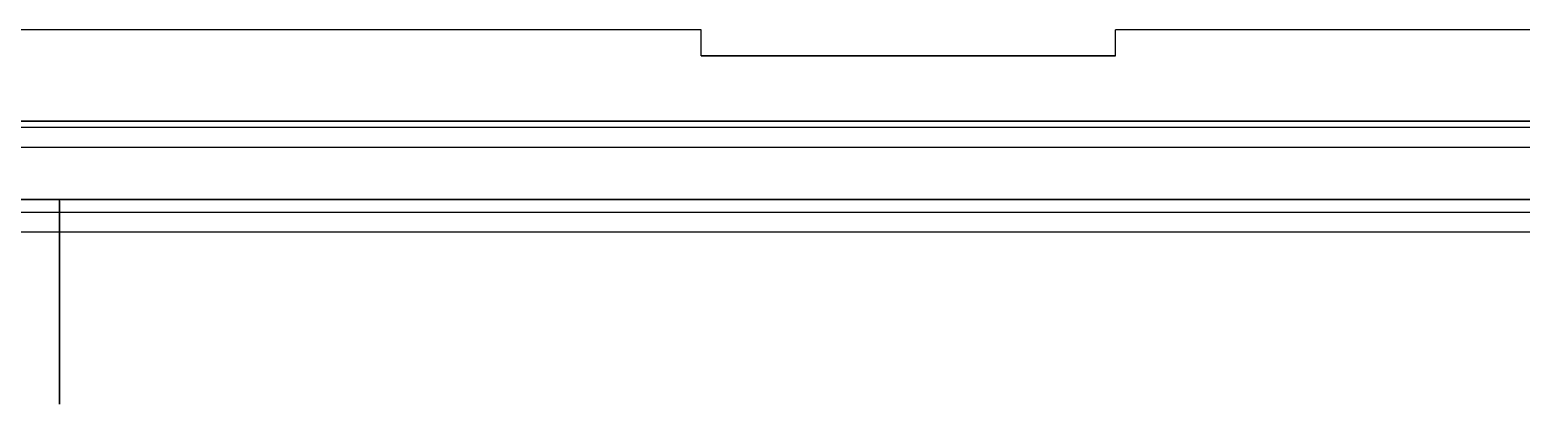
# Model space of a CAD drawing. Header units: millimetres. Extents: x -228 to 213, y -31 to 12.
# Drawn here: x -198.97 to -169.9, y 4.95 to 12.24 of the extents above; entities that cross this region are included whole.
import ezdxf

# ---------------------------------------------------------------- set-up
doc = ezdxf.new("R2010")
doc.units = ezdxf.units.MM
doc.layers.add('Feature', color=7, linetype='CONTINUOUS')

msp = doc.modelspace()

# ---------------------------------------------------------------- linework, layer by layer
at = {"layer": 'Feature'}
for p, q in [((-185.884, 12.2371, -66.6), (-222.384, 12.2371, -66.6)), ((-185.884, 12.2371, 136.6), (-222.384, 12.2371, 136.6)), ((-185.884, 12.2371, 136.6), (-222.384, 12.2371, 136.6)), ((-185.884, 12.2371, -66.6), (-222.384, 12.2371, -66.6)), ((-185.884, 12.2371, 136.6), (-185.884, 12.2371, -66.6)), ((-185.884, 11.7291, 136.6), (-185.884, 12.2371, 136.6)), ((-185.884, 11.7291, -66.6), (-185.884, 12.2371, -66.6)), ((-185.884, 12.2371, 136.6), (-185.884, 12.2371, -66.6)), ((-185.884, 11.7291, 136.6), (-185.884, 12.2371, 136.6)), ((-185.884, 11.7291, -66.6), (-185.884, 12.2371, -66.6)), ((-177.807, 12.2371, -66.6), (-177.807, 12.2371, 136.6)), ((163.314, 12.2371, 136.6), (-177.807, 12.2371, 136.6)), ((163.314, 12.2371, -66.6), (-177.807, 12.2371, -66.6)), ((-177.807, 11.7291, 136.6), (-177.807, 12.2371, 136.6)), ((163.314, 12.2371, 136.6), (-177.807, 12.2371, 136.6)), ((-177.807, 11.7291, -66.6), (-177.807, 12.2371, -66.6)), ((163.314, 12.2371, -66.6), (-177.807, 12.2371, -66.6)), ((-177.807, 12.2371, -66.6), (-177.807, 12.2371, 136.6)), ((-177.807, 11.7291, -66.6), (-177.807, 12.2371, -66.6)), ((-177.807, 11.7291, 136.6), (-177.807, 12.2371, 136.6)), ((-177.807, 11.7291, 136.6), (-185.884, 11.7291, 136.6)), ((-185.884, 11.7291, -66.6), (-177.807, 11.7291, -66.6)), ((-185.884, 11.7291, 136.6), (-185.884, 11.7291, -66.6)), ((-185.884, 11.7291, -66.6), (-177.807, 11.7291, -66.6)), ((-185.884, 11.7291, 136.6), (-185.884, 11.7291, -66.6)), ((-177.807, 11.7291, 136.6), (-185.884, 11.7291, 136.6)), ((-177.807, 11.7291, -66.6), (-177.807, 11.7291, 136.6)), ((-177.807, 11.7291, -66.6), (-177.807, 11.7291, 136.6)), ((-220.81, 10.4591, -65.076), (206.317, 10.4591, -65.076)), ((206.317, 10.4591, -62.536), (-220.81, 10.4591, -62.536)), ((206.317, 10.4591, -62.536), (-220.81, 10.4591, -62.536)), ((-220.81, 10.4591, -65.076), (206.317, 10.4591, -65.076)), ((-220.81, 10.4591, 132.536), (206.317, 10.4591, 132.536)), ((206.317, 10.4591, 135.076), (-220.81, 10.4591, 135.076)), ((-220.81, 10.4591, 132.536), (206.317, 10.4591, 132.536)), ((206.317, 10.4591, 135.076), (-220.81, 10.4591, 135.076)), ((203.954, 10.3321, 135.076), (-218.448, 10.3321, 135.076)), ((203.954, 10.3321, 135.076), (-218.448, 10.3321, 135.076)), ((203.954, 10.3321, 132.688), (-218.448, 10.3321, 132.688)), ((203.954, 10.3321, 132.688), (-218.448, 10.3321, 132.688)), ((-218.448, 9.95109, -65.076), (203.954, 9.95109, -65.076)), ((-218.448, 9.95109, -65.076), (203.954, 9.95109, -65.076)), ((-218.448, 9.95109, -62.6884), (203.954, 9.95109, -62.6884)), ((-218.448, 9.95109, -62.6884), (203.954, 9.95109, -62.6884)), ((204.716, 8.93509, 132.536), (-219.21, 8.93509, 132.536)), ((-219.21, 8.93509, -62.536), (204.716, 8.93509, -62.536)), ((204.716, 8.93509, -65.076), (-219.21, 8.93509, -65.076)), ((-219.21, 8.93509, -66.6), (204.716, 8.93509, -66.6)), ((-219.21, 8.93509, 136.6), (204.716, 8.93509, 136.6)), ((-219.21, 8.93509, -66.6), (204.716, 8.93509, -66.6)), ((-219.21, 8.93509, 135.076), (204.716, 8.93509, 135.076)), ((-219.21, 8.93509, 136.6), (204.716, 8.93509, 136.6)), ((204.716, 8.93509, -65.076), (-219.21, 8.93509, -65.076)), ((-219.21, 8.93509, -62.536), (204.716, 8.93509, -62.536)), ((204.716, 8.93509, 132.536), (-219.21, 8.93509, 132.536)), ((-219.21, 8.93509, 135.076), (204.716, 8.93509, 135.076)), ((-198.394, 4.94729, -25.4453), (-198.394, 8.93509, -25.0964)), ((-198.394, 4.94729, -31.9865), (-198.394, 8.93509, -32.3354)), ((-198.394, 4.94729, 101.987), (-198.394, 8.93509, 102.335)), ((-198.394, 4.94729, 95.4453), (-198.394, 8.93509, 95.0964)), ((-198.394, 4.94729, 101.987), (-198.394, 8.93509, 102.335)), ((-198.394, 4.94729, 95.4453), (-198.394, 8.93509, 95.0964)), ((-198.394, 4.94729, -25.4453), (-198.394, 8.93509, -25.0964)), ((-198.394, 4.94729, -31.9865), (-198.394, 8.93509, -32.3354)), ((-198.394, 8.90969, -29.7954), (-198.394, 4.94729, -29.7954)), ((-198.394, 8.90969, -27.6364), (-198.394, 4.94729, -27.6364)), ((-198.394, 8.90969, 97.6364), (-198.394, 4.94729, 97.6364)), ((-198.394, 8.90969, 99.7954), (-198.394, 4.94729, 99.7954)), ((-198.394, 8.90969, 97.6364), (-198.394, 4.94729, 97.6364)), ((-198.394, 8.90969, 99.7954), (-198.394, 4.94729, 99.7954)), ((-198.394, 8.90969, -29.7954), (-198.394, 4.94729, -29.7954)), ((-198.394, 8.90969, -27.6364), (-198.394, 4.94729, -27.6364)), ((203.573, 8.68109, 135.076), (-218.067, 8.68109, 135.076)), ((203.573, 8.68109, 135.076), (-218.067, 8.68109, 135.076)), ((203.573, 8.68109, 136.346), (-218.067, 8.68109, 136.346)), ((203.573, 8.68109, 136.346), (-218.067, 8.68109, 136.346)), ((-218.067, 8.30009, -65.076), (203.573, 8.30009, -65.076)), ((-218.067, 8.30009, -65.076), (203.573, 8.30009, -65.076)), ((-218.067, 8.30009, -66.346), (203.573, 8.30009, -66.346)), ((-218.067, 8.30009, -66.346), (203.573, 8.30009, -66.346))]:
    msp.add_line(p, q, dxfattribs=at)
for centre in [(-198.394, 8.93509, -28.7159), (-198.394, 8.93509, 98.7159), (-198.394, 8.93509, 98.7159), (-198.394, 8.93509, 98.7159), (-198.394, 8.93509, -28.7159), (-198.394, 8.93509, -28.7159), (-198.394, 8.93509, 98.7159), (-198.394, 8.93509, -28.7159), (-198.394, 8.90969, -28.7159), (-198.394, 8.90969, 98.7159), (-198.394, 8.90969, 98.7159), (-198.394, 8.90969, 98.7159), (-198.394, 8.90969, 98.7159), (-198.394, 8.90969, -28.7159), (-198.394, 8.90969, -28.7159), (-198.394, 8.90969, -28.7159), (-198.394, 4.94729, -28.7159), (-198.394, 4.94729, 98.7159), (-198.394, 4.94729, -28.7159), (-198.394, 4.94729, 98.7159), (-198.394, 4.94729, 98.7159), (-198.394, 4.94729, 98.7159), (-198.394, 4.94729, 98.7159), (-198.394, 4.94729, 98.7159), (-198.394, 4.94729, 98.7159), (-198.394, 4.94729, -28.7159), (-198.394, 4.94729, -28.7159), (-198.394, 4.94729, -28.7159), (-198.394, 4.94729, -28.7159), (-198.394, 4.94729, -28.7159), (-198.394, 4.94729, 98.7159), (-198.394, 4.94729, -28.7159)]:
    msp.add_arc(centre, 0, 0, 0, dxfattribs=at)

doc.saveas('drawing.dxf')
